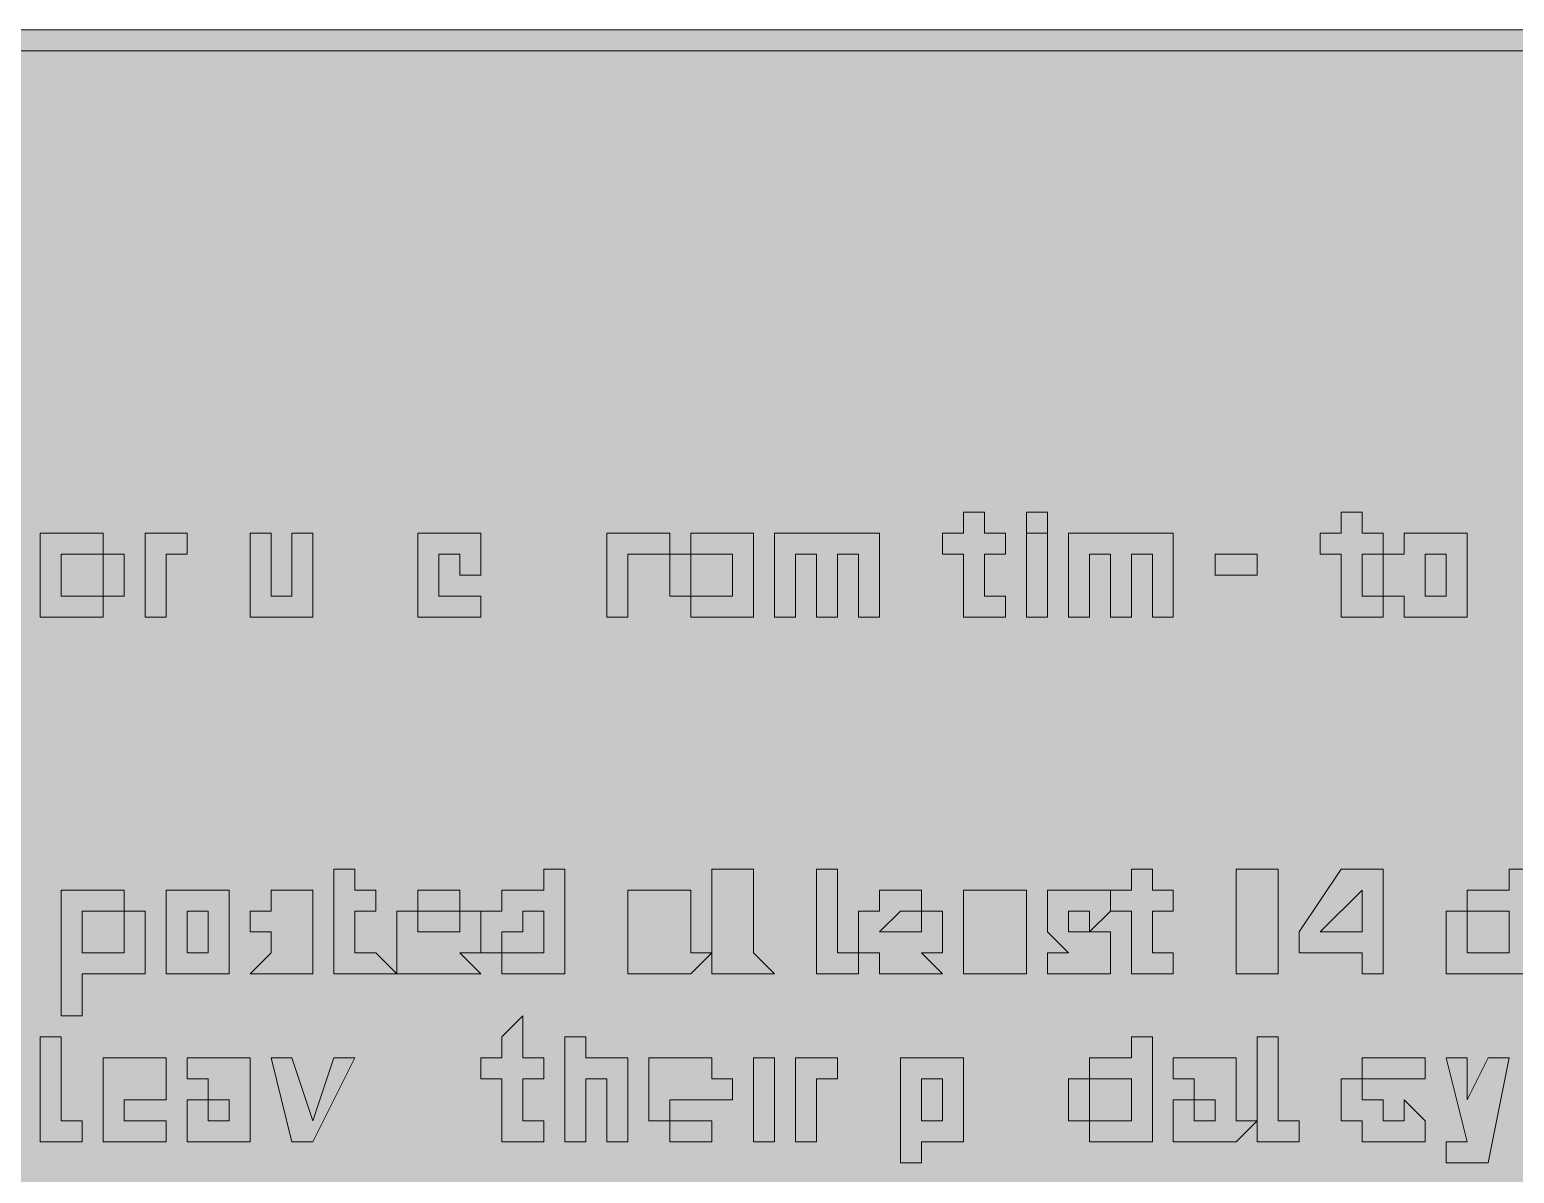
# Model space of a CAD drawing. Header units: metres. Extents: x 104 to 450, y 10 to 263.
# Drawn here: x 321.8 to 406.6, y 197.4 to 262.8 of the extents above; entities that cross this region are included whole.
import ezdxf

# ---------------------------------------------------------------- set-up
doc = ezdxf.new("R2010")
doc.units = ezdxf.units.M
doc.layers.add('FILL_BLACK_000000', color=7, linetype='Continuous', true_color=0x000000)
doc.layers.add('FILL_WHITE_FFFFFF', color=7, linetype='Continuous', true_color=0xffffff)

msp = doc.modelspace()

# ---------------------------------------------------------------- hatches: boundary and pattern name
at = {"layer": 'FILL_BLACK_000000', "true_color": 0x000000}
h = msp.add_hatch(color=7, dxfattribs=at)
h.dxf.hatch_style = 1
h.paths.add_polyline_path([(103.95, 259.2), (104, 259.6), (104.14, 259.91), (104.55, 260.4), (104.96, 260.89), (105.1, 261.2), (105.15, 261.6), (105.15, 262.8), (106.35, 262.8), (108.75, 262.8), (445.95, 262.8), (448.35, 262.8), (449.55, 261.6), (449.55, 259.2), (449.55, 14.4), (449.53, 13.5), (449.4, 12.6), (449.04, 11.7), (448.35, 10.8), (447.15, 10.8), (447.13, 10.11), (447, 9.75), (446.64, 9.62), (445.95, 9.6), (108.75, 9.6), (107.85, 9.79), (106.95, 10.2), (106.05, 10.61), (105.15, 10.8), (104.96, 11.7), (104.55, 12.6), (104.14, 13.5), (103.95, 14.4), (103.95, 259.2)])
h = msp.add_hatch(color=7, dxfattribs=at)
h.dxf.hatch_style = 1
h.paths.add_polyline_path([(377.55, 234), (377.55, 232.8), (376.35, 232.8), (376.35, 230.4), (377.55, 230.4), (377.55, 229.2), (376.35, 229.2), (375.15, 229.2), (375.15, 230.4), (375.15, 232.8), (373.95, 232.8), (373.95, 234), (375.15, 234), (375.15, 235.2), (376.35, 235.2), (376.35, 234), (377.55, 234)])
h = msp.add_hatch(color=7, dxfattribs=at)
h.dxf.hatch_style = 1
h.paths.add_polyline_path([(379.95, 234), (378.75, 234), (378.75, 235.2), (379.95, 235.2), (379.95, 234)])
h = msp.add_hatch(color=7, dxfattribs=at)
h.dxf.hatch_style = 1
h.paths.add_polyline_path([(399.15, 234), (399.15, 232.8), (397.95, 232.8), (397.95, 230.4), (399.15, 230.4), (399.15, 229.2), (397.95, 229.2), (396.75, 229.2), (396.75, 230.4), (396.75, 232.8), (395.55, 232.8), (395.55, 234), (396.75, 234), (396.75, 235.2), (397.95, 235.2), (397.95, 234), (399.15, 234)])
h = msp.add_hatch(color=7, dxfattribs=at)
h.dxf.hatch_style = 1
h.paths.add_polyline_path([(324.75, 229.2), (323.55, 229.2), (322.35, 229.2), (322.35, 230.4), (322.35, 231.6), (322.35, 232.8), (322.35, 234), (323.55, 234), (324.75, 234), (325.95, 234), (325.95, 232.8), (324.75, 232.8), (323.55, 232.8), (323.55, 231.6), (323.55, 230.4), (324.75, 230.4), (325.95, 230.4), (325.95, 229.2), (324.75, 229.2)])
h = msp.add_hatch(color=7, dxfattribs=at)
h.dxf.hatch_style = 1
h.paths.add_polyline_path([(328.35, 234), (329.55, 234), (330.75, 234), (330.75, 232.8), (329.55, 232.8), (329.55, 231.6), (329.55, 229.2), (328.35, 229.2), (328.35, 234)])
h = msp.add_hatch(color=7, dxfattribs=at)
h.dxf.hatch_style = 1
h.paths.add_polyline_path([(337.95, 234), (337.95, 229.2), (336.75, 229.2), (335.55, 229.2), (334.35, 229.2), (334.35, 230.4), (334.35, 234), (335.55, 234), (335.55, 231.6), (335.55, 230.4), (336.75, 230.4), (336.75, 231.6), (336.75, 234), (337.95, 234)])
h = msp.add_hatch(color=7, dxfattribs=at)
h.dxf.hatch_style = 1
h.paths.add_polyline_path([(346.35, 230.4), (347.55, 230.4), (347.55, 229.2), (346.35, 229.2), (345.15, 229.2), (343.95, 229.2), (343.95, 230.4), (343.95, 231.6), (343.95, 232.8), (343.95, 234), (345.15, 234), (346.35, 234), (347.55, 234), (347.55, 232.8), (347.55, 231.6), (346.35, 231.6), (346.35, 232.8), (345.15, 232.8), (345.15, 231.6), (345.15, 230.4), (346.35, 230.4)])
h = msp.add_hatch(color=7, dxfattribs=at)
h.dxf.hatch_style = 1
h.paths.add_polyline_path([(354.75, 234), (355.95, 234), (357.15, 234), (358.35, 234), (358.35, 232.8), (357.15, 232.8), (355.95, 232.8), (355.95, 231.6), (355.95, 229.2), (354.75, 229.2), (354.75, 234)])
h = msp.add_hatch(color=7, dxfattribs=at)
h.dxf.hatch_style = 1
h.paths.add_polyline_path([(360.75, 234), (361.95, 234), (363.15, 234), (363.15, 232.8), (363.15, 231.6), (363.15, 230.4), (363.15, 229.2), (361.95, 229.2), (360.75, 229.2), (359.55, 229.2), (359.55, 230.4), (360.75, 230.4), (361.95, 230.4), (361.95, 231.6), (361.95, 232.8), (360.75, 232.8), (359.55, 232.8), (359.55, 234), (360.75, 234)])
h = msp.add_hatch(color=7, dxfattribs=at)
h.dxf.hatch_style = 1
h.paths.add_polyline_path([(367.95, 232.8), (367.95, 231.6), (367.95, 229.2), (366.75, 229.2), (366.75, 232.8), (365.55, 232.8), (365.55, 231.6), (365.55, 229.2), (364.35, 229.2), (364.35, 234), (365.55, 234), (366.75, 234), (367.95, 234), (369.15, 234), (370.35, 234), (370.35, 232.8), (370.35, 229.2), (369.15, 229.2), (369.15, 232.8), (367.95, 232.8)])
h = msp.add_hatch(color=7, dxfattribs=at)
h.dxf.hatch_style = 1
h.paths.add_polyline_path([(378.75, 229.2), (378.75, 234), (379.95, 234), (379.95, 229.2), (378.75, 229.2)])
h = msp.add_hatch(color=7, dxfattribs=at)
h.dxf.hatch_style = 1
h.paths.add_polyline_path([(384.75, 232.8), (384.75, 231.6), (384.75, 229.2), (383.55, 229.2), (383.55, 232.8), (382.35, 232.8), (382.35, 231.6), (382.35, 229.2), (381.15, 229.2), (381.15, 234), (382.35, 234), (383.55, 234), (384.75, 234), (385.95, 234), (387.15, 234), (387.15, 232.8), (387.15, 229.2), (385.95, 229.2), (385.95, 232.8), (384.75, 232.8)])
h = msp.add_hatch(color=7, dxfattribs=at)
h.dxf.hatch_style = 1
h.paths.add_polyline_path([(403.95, 229.2), (402.75, 229.2), (401.55, 229.2), (400.35, 229.2), (400.35, 230.4), (399.15, 230.4), (399.15, 231.6), (399.15, 232.8), (400.35, 232.8), (400.35, 234), (401.55, 234), (402.75, 234), (403.95, 234), (403.95, 232.8), (403.95, 231.6), (403.95, 230.4), (403.95, 229.2)])
h.paths.add_polyline_path([(401.55, 232.8), (401.55, 231.6), (401.55, 230.4), (402.75, 230.4), (402.75, 231.6), (402.75, 232.8), (401.55, 232.8)], flags=16)
h = msp.add_hatch(color=7, dxfattribs=at)
h.dxf.hatch_style = 1
h.paths.add_polyline_path([(327.15, 231.6), (327.15, 230.4), (325.95, 230.4), (325.95, 231.6), (325.95, 232.8), (327.15, 232.8), (327.15, 231.6)])
h = msp.add_hatch(color=7, dxfattribs=at)
h.dxf.hatch_style = 1
h.paths.add_polyline_path([(358.35, 231.6), (358.35, 232.8), (359.55, 232.8), (359.55, 231.6), (359.55, 230.4), (358.35, 230.4), (358.35, 231.6)])
h = msp.add_hatch(color=7, dxfattribs=at)
h.dxf.hatch_style = 1
h.paths.add_polyline_path([(389.55, 232.8), (390.75, 232.8), (391.95, 232.8), (391.95, 231.6), (389.55, 231.6), (389.55, 232.8)])
h = msp.add_hatch(color=7, dxfattribs=at)
h.dxf.hatch_style = 1
h.paths.add_polyline_path([(341.55, 213.6), (341.55, 212.4), (340.35, 212.4), (340.35, 210), (341.55, 210), (342.75, 208.8), (341.55, 208.8), (340.35, 208.8), (339.15, 208.8), (339.15, 210), (339.15, 212.4), (339.15, 213.6), (339.15, 214.8), (340.35, 214.8), (340.35, 213.6), (341.55, 213.6)])
h = msp.add_hatch(color=7, dxfattribs=at)
h.dxf.hatch_style = 1
h.paths.add_polyline_path([(347.55, 211.2), (347.55, 212.4), (348.75, 212.4), (348.75, 213.6), (349.95, 213.6), (351.15, 213.6), (351.15, 214.8), (352.35, 214.8), (352.35, 208.8), (351.15, 208.8), (349.95, 208.8), (348.75, 208.8), (348.75, 210), (347.55, 210), (347.55, 211.2)])
h.paths.add_polyline_path([(349.95, 210), (351.15, 210), (351.15, 211.2), (351.15, 212.4), (349.95, 212.4), (349.95, 211.2), (348.75, 211.2), (348.75, 210), (349.95, 210)], flags=16)
h = msp.add_hatch(color=7, dxfattribs=at)
h.dxf.hatch_style = 1
h.paths.add_polyline_path([(363.15, 212.4), (363.15, 210), (364.35, 208.8), (363.15, 208.8), (361.95, 208.8), (360.75, 208.8), (360.75, 210), (360.75, 212.4), (360.75, 213.6), (360.75, 214.8), (363.15, 214.8), (363.15, 213.6), (363.15, 212.4)])
h = msp.add_hatch(color=7, dxfattribs=at)
h.dxf.hatch_style = 1
h.paths.add_polyline_path([(367.95, 210), (369.15, 210), (369.15, 208.8), (367.95, 208.8), (366.75, 208.8), (366.75, 210), (366.75, 214.8), (367.95, 214.8), (367.95, 210)])
h = msp.add_hatch(color=7, dxfattribs=at)
h.dxf.hatch_style = 1
h.paths.add_polyline_path([(387.15, 213.6), (387.15, 212.4), (385.95, 212.4), (385.95, 210), (387.15, 210), (387.15, 208.8), (385.95, 208.8), (384.75, 208.8), (384.75, 210), (384.75, 212.4), (383.55, 212.4), (383.55, 213.6), (384.75, 213.6), (384.75, 214.8), (385.95, 214.8), (385.95, 213.6), (387.15, 213.6)])
h = msp.add_hatch(color=7, dxfattribs=at)
h.dxf.hatch_style = 1
h.paths.add_polyline_path([(393.15, 208.8), (390.75, 208.8), (390.75, 213.6), (390.75, 214.8), (391.95, 214.8), (393.15, 214.8), (393.15, 208.8)])
h = msp.add_hatch(color=7, dxfattribs=at)
h.dxf.hatch_style = 1
h.paths.add_polyline_path([(399.15, 208.8), (397.95, 208.8), (397.95, 210), (394.35, 210), (394.35, 211.2), (396.75, 214.8), (399.15, 214.8), (399.15, 211.2), (399.15, 210), (399.15, 208.8)])
h.paths.add_polyline_path([(397.95, 211.2), (397.95, 213.6), (395.55, 211.2), (397.95, 211.2)], flags=16)
h = msp.add_hatch(color=7, dxfattribs=at)
h.dxf.hatch_style = 1
h.paths.add_polyline_path([(405.15, 213.6), (406.35, 213.6), (406.35, 214.8), (407.55, 214.8), (407.55, 208.8), (406.35, 208.8), (405.15, 208.8), (403.95, 208.8), (402.75, 208.8), (402.75, 210), (402.75, 211.2), (402.75, 212.4), (403.95, 212.4), (403.95, 213.6), (405.15, 213.6)])
h.paths.add_polyline_path([(403.95, 211.2), (403.95, 210), (405.15, 210), (406.35, 210), (406.35, 211.2), (406.35, 212.4), (405.15, 212.4), (403.95, 212.4), (403.95, 211.2)], flags=16)
h = msp.add_hatch(color=7, dxfattribs=at)
h.dxf.hatch_style = 1
h.paths.add_polyline_path([(328.35, 211.2), (328.35, 210), (328.35, 208.8), (327.15, 208.8), (325.95, 208.8), (324.75, 208.8), (324.75, 206.4), (323.55, 206.4), (323.55, 213.6), (324.75, 213.6), (325.95, 213.6), (327.15, 213.6), (327.15, 212.4), (328.35, 212.4), (328.35, 211.2)])
h.paths.add_polyline_path([(325.95, 212.4), (324.75, 212.4), (324.75, 211.2), (324.75, 210), (325.95, 210), (327.15, 210), (327.15, 211.2), (327.15, 212.4), (325.95, 212.4)], flags=16)
h = msp.add_hatch(color=7, dxfattribs=at)
h.dxf.hatch_style = 1
h.paths.add_polyline_path([(333.15, 208.8), (331.95, 208.8), (330.75, 208.8), (329.55, 208.8), (329.55, 210), (329.55, 211.2), (329.55, 212.4), (329.55, 213.6), (330.75, 213.6), (331.95, 213.6), (333.15, 213.6), (333.15, 212.4), (333.15, 211.2), (333.15, 210), (333.15, 208.8)])
h.paths.add_polyline_path([(330.75, 212.4), (330.75, 211.2), (330.75, 210), (331.95, 210), (331.95, 211.2), (331.95, 212.4), (330.75, 212.4)], flags=16)
h = msp.add_hatch(color=7, dxfattribs=at)
h.dxf.hatch_style = 1
h.paths.add_polyline_path([(335.55, 208.8), (334.35, 208.8), (335.55, 210), (335.55, 211.2), (334.35, 211.2), (334.35, 212.4), (335.55, 212.4), (335.55, 213.6), (336.75, 213.6), (337.95, 213.6), (337.95, 212.4), (337.95, 211.2), (337.95, 210), (337.95, 208.8), (336.75, 208.8), (335.55, 208.8)])
h = msp.add_hatch(color=7, dxfattribs=at)
h.dxf.hatch_style = 1
h.paths.add_polyline_path([(345.15, 213.6), (346.35, 213.6), (346.35, 212.4), (345.15, 212.4), (343.95, 212.4), (343.95, 213.6), (345.15, 213.6)])
h = msp.add_hatch(color=7, dxfattribs=at)
h.dxf.hatch_style = 1
h.paths.add_polyline_path([(358.35, 213.6), (359.55, 213.6), (359.55, 212.4), (359.55, 210), (360.75, 210), (359.55, 208.8), (358.35, 208.8), (357.15, 208.8), (355.95, 208.8), (355.95, 210), (355.95, 211.2), (355.95, 212.4), (355.95, 213.6), (357.15, 213.6), (358.35, 213.6)])
h = msp.add_hatch(color=7, dxfattribs=at)
h.dxf.hatch_style = 1
h.paths.add_polyline_path([(370.35, 208.8), (370.35, 210), (369.15, 210), (369.15, 211.2), (369.15, 212.4), (370.35, 212.4), (370.35, 213.6), (371.55, 213.6), (372.75, 213.6), (372.75, 212.4), (373.95, 212.4), (373.95, 211.2), (373.95, 210), (372.75, 210), (373.95, 208.8), (372.75, 208.8), (371.55, 208.8), (370.35, 208.8)])
h.paths.add_polyline_path([(371.55, 212.4), (370.35, 211.2), (372.75, 211.2), (372.75, 212.4), (371.55, 212.4)], flags=16)
h = msp.add_hatch(color=7, dxfattribs=at)
h.dxf.hatch_style = 1
h.paths.add_polyline_path([(377.55, 213.6), (378.75, 213.6), (378.75, 212.4), (378.75, 210), (378.75, 208.8), (377.55, 208.8), (376.35, 208.8), (375.15, 208.8), (375.15, 210), (375.15, 211.2), (375.15, 212.4), (375.15, 213.6), (376.35, 213.6), (377.55, 213.6)])
h = msp.add_hatch(color=7, dxfattribs=at)
h.dxf.hatch_style = 1
h.paths.add_polyline_path([(383.55, 210), (383.55, 208.8), (382.35, 208.8), (381.15, 208.8), (379.95, 208.8), (379.95, 210), (381.15, 210), (379.95, 211.2), (379.95, 212.4), (379.95, 213.6), (381.15, 213.6), (382.35, 213.6), (383.55, 213.6), (383.55, 212.4), (382.35, 211.2), (383.55, 211.2), (383.55, 210)])
h.paths.add_polyline_path([(382.35, 212.4), (381.15, 212.4), (381.15, 211.2), (382.35, 211.2), (382.35, 212.4)], flags=16)
h = msp.add_hatch(color=7, dxfattribs=at)
h.dxf.hatch_style = 1
h.paths.add_polyline_path([(345.15, 208.8), (343.95, 208.8), (342.75, 208.8), (342.75, 210), (342.75, 211.2), (342.75, 212.4), (343.95, 212.4), (343.95, 211.2), (346.35, 211.2), (346.35, 212.4), (347.55, 212.4), (347.55, 211.2), (347.55, 210), (346.35, 210), (347.55, 208.8), (346.35, 208.8), (345.15, 208.8)])
h = msp.add_hatch(color=7, dxfattribs=at)
h.dxf.hatch_style = 1
h.paths.add_polyline_path([(351.15, 204), (351.15, 202.8), (349.95, 202.8), (349.95, 200.4), (351.15, 200.4), (351.15, 199.2), (349.95, 199.2), (348.75, 199.2), (348.75, 200.4), (348.75, 202.8), (347.55, 202.8), (347.55, 204), (348.75, 204), (348.75, 205.2), (349.95, 206.4), (349.95, 204), (351.15, 204)])
h = msp.add_hatch(color=7, dxfattribs=at)
h.dxf.hatch_style = 1
h.paths.add_polyline_path([(323.55, 200.4), (324.75, 200.4), (324.75, 199.2), (323.55, 199.2), (322.35, 199.2), (322.35, 200.4), (322.35, 205.2), (323.55, 205.2), (323.55, 200.4)])
h = msp.add_hatch(color=7, dxfattribs=at)
h.dxf.hatch_style = 1
h.paths.add_polyline_path([(354.75, 204), (355.95, 204), (355.95, 202.8), (355.95, 199.2), (354.75, 199.2), (354.75, 201.6), (354.75, 202.8), (353.55, 202.8), (353.55, 201.6), (353.55, 199.2), (352.35, 199.2), (352.35, 205.2), (353.55, 205.2), (353.55, 204), (354.75, 204)])
h = msp.add_hatch(color=7, dxfattribs=at)
h.dxf.hatch_style = 1
h.paths.add_polyline_path([(383.55, 204), (384.75, 204), (384.75, 205.2), (385.95, 205.2), (385.95, 199.2), (384.75, 199.2), (383.55, 199.2), (382.35, 199.2), (382.35, 200.4), (383.55, 200.4), (384.75, 200.4), (384.75, 201.6), (384.75, 202.8), (383.55, 202.8), (382.35, 202.8), (382.35, 204), (383.55, 204)])
h = msp.add_hatch(color=7, dxfattribs=at)
h.dxf.hatch_style = 1
h.paths.add_polyline_path([(393.15, 200.4), (394.35, 200.4), (394.35, 199.2), (393.15, 199.2), (391.95, 199.2), (391.95, 200.4), (391.95, 205.2), (393.15, 205.2), (393.15, 200.4)])
h = msp.add_hatch(color=7, dxfattribs=at)
h.dxf.hatch_style = 1
h.paths.add_polyline_path([(327.15, 201.6), (327.15, 200.4), (328.35, 200.4), (329.55, 200.4), (329.55, 199.2), (328.35, 199.2), (327.15, 199.2), (325.95, 199.2), (325.95, 200.4), (325.95, 201.6), (325.95, 202.8), (325.95, 204), (327.15, 204), (328.35, 204), (329.55, 204), (329.55, 202.8), (329.55, 201.6), (327.15, 201.6)])
h = msp.add_hatch(color=7, dxfattribs=at)
h.dxf.hatch_style = 1
h.paths.add_polyline_path([(331.95, 204), (333.15, 204), (334.35, 204), (334.35, 202.8), (334.35, 200.4), (334.35, 199.2), (333.15, 199.2), (331.95, 199.2), (330.75, 199.2), (330.75, 200.4), (330.75, 201.6), (331.95, 201.6), (331.95, 202.8), (330.75, 202.8), (330.75, 204), (331.95, 204)])
h.paths.add_polyline_path([(331.95, 200.4), (333.15, 200.4), (333.15, 201.6), (331.95, 201.6), (331.95, 200.4)], flags=16)
h = msp.add_hatch(color=7, dxfattribs=at)
h.dxf.hatch_style = 1
h.paths.add_polyline_path([(335.55, 204), (336.75, 204), (337.95, 200.4), (339.15, 204), (340.35, 204), (337.95, 199.2), (336.75, 199.2), (335.55, 204)])
h = msp.add_hatch(color=7, dxfattribs=at)
h.dxf.hatch_style = 1
h.paths.add_polyline_path([(357.15, 202.8), (357.15, 204), (358.35, 204), (359.55, 204), (360.75, 204), (360.75, 202.8), (361.95, 202.8), (361.95, 201.6), (358.35, 201.6), (358.35, 200.4), (357.15, 200.4), (357.15, 201.6), (357.15, 202.8)])
h = msp.add_hatch(color=7, dxfattribs=at)
h.dxf.hatch_style = 1
h.paths.add_polyline_path([(363.15, 199.2), (363.15, 204), (364.35, 204), (364.35, 199.2), (363.15, 199.2)])
h = msp.add_hatch(color=7, dxfattribs=at)
h.dxf.hatch_style = 1
h.paths.add_polyline_path([(365.55, 204), (366.75, 204), (367.95, 204), (367.95, 202.8), (366.75, 202.8), (366.75, 201.6), (366.75, 199.2), (365.55, 199.2), (365.55, 204)])
h = msp.add_hatch(color=7, dxfattribs=at)
h.dxf.hatch_style = 1
h.paths.add_polyline_path([(375.15, 199.2), (373.95, 199.2), (372.75, 199.2), (372.75, 198), (371.55, 198), (371.55, 204), (372.75, 204), (373.95, 204), (375.15, 204), (375.15, 202.8), (375.15, 201.6), (375.15, 200.4), (375.15, 199.2)])
h.paths.add_polyline_path([(373.95, 202.8), (372.75, 202.8), (372.75, 201.6), (372.75, 200.4), (373.95, 200.4), (373.95, 201.6), (373.95, 202.8)], flags=16)
h = msp.add_hatch(color=7, dxfattribs=at)
h.dxf.hatch_style = 1
h.paths.add_polyline_path([(388.35, 204), (389.55, 204), (390.75, 204), (390.75, 202.8), (390.75, 200.4), (391.95, 200.4), (390.75, 199.2), (389.55, 199.2), (388.35, 199.2), (387.15, 199.2), (387.15, 200.4), (387.15, 201.6), (388.35, 201.6), (388.35, 202.8), (387.15, 202.8), (387.15, 204), (388.35, 204)])
h.paths.add_polyline_path([(388.35, 200.4), (389.55, 200.4), (389.55, 201.6), (388.35, 201.6), (388.35, 200.4)], flags=16)
h = msp.add_hatch(color=7, dxfattribs=at)
h.dxf.hatch_style = 1
h.paths.add_polyline_path([(400.35, 204), (401.55, 204), (401.55, 202.8), (400.35, 202.8), (399.15, 202.8), (397.95, 202.8), (397.95, 204), (399.15, 204), (400.35, 204)])
h = msp.add_hatch(color=7, dxfattribs=at)
h.dxf.hatch_style = 1
h.paths.add_polyline_path([(405.15, 198), (403.95, 198), (402.75, 198), (402.75, 199.2), (403.95, 199.2), (402.75, 204), (403.95, 204), (403.95, 201.6), (405.15, 204), (406.35, 204), (405.15, 198)])
h = msp.add_hatch(color=7, dxfattribs=at)
h.dxf.hatch_style = 1
h.paths.add_polyline_path([(381.15, 201.6), (381.15, 202.8), (382.35, 202.8), (382.35, 201.6), (382.35, 200.4), (381.15, 200.4), (381.15, 201.6)])
h = msp.add_hatch(color=7, dxfattribs=at)
h.dxf.hatch_style = 1
h.paths.add_polyline_path([(399.15, 200.4), (400.35, 200.4), (400.35, 201.6), (401.55, 200.4), (401.55, 199.2), (400.35, 199.2), (399.15, 199.2), (397.95, 199.2), (397.95, 200.4), (396.75, 200.4), (396.75, 201.6), (396.75, 202.8), (397.95, 202.8), (397.95, 201.6), (399.15, 201.6), (399.15, 200.4)])
h = msp.add_hatch(color=7, dxfattribs=at)
h.dxf.hatch_style = 1
h.paths.add_polyline_path([(360.75, 199.2), (359.55, 199.2), (358.35, 199.2), (358.35, 200.4), (359.55, 200.4), (360.75, 200.4), (360.75, 199.2)])
at = {"layer": 'FILL_WHITE_FFFFFF', "true_color": 0xffffff}
h = msp.add_hatch(color=7, dxfattribs=at)
h.dxf.hatch_style = 1
h.paths.add_polyline_path([(106.35, 259.2), (106.35, 260.4), (107.06, 261.09), (107.55, 261.45), (108.04, 261.58), (108.75, 261.6), (445.95, 261.6), (447.15, 261.6), (447.15, 260.4), (448.35, 260.4), (448.35, 259.2), (448.35, 14.4), (448.33, 13.69), (448.2, 13.2), (447.84, 12.71), (447.15, 12), (445.95, 12), (108.75, 12), (106.35, 12), (106.35, 14.4), (106.35, 259.2)])

# ---------------------------------------------------------------- linework, layer by layer
at = {"layer": 'FILL_BLACK_000000', "lineweight": 0, "true_color": 0x000000}
msp.add_lwpolyline([(108.75, 262.8), (445.95, 262.8), (448.35, 262.8), (449.55, 261.6), (449.55, 259.2), (449.55, 14.4), (449.53, 13.5), (449.4, 12.6), (449.04, 11.7), (448.35, 10.8), (447.15, 10.8), (447.13, 10.11), (447, 9.75), (446.64, 9.62), (445.95, 9.6), (108.75, 9.6)], dxfattribs=at)
for points in [[(377.55, 234), (377.55, 232.8), (376.35, 232.8), (376.35, 230.4), (377.55, 230.4), (377.55, 229.2), (376.35, 229.2), (375.15, 229.2), (375.15, 230.4), (375.15, 232.8), (373.95, 232.8), (373.95, 234), (375.15, 234), (375.15, 235.2), (376.35, 235.2), (376.35, 234)], [(379.95, 234), (378.75, 234), (378.75, 235.2), (379.95, 235.2)], [(399.15, 234), (399.15, 232.8), (397.95, 232.8), (397.95, 230.4), (399.15, 230.4), (399.15, 229.2), (397.95, 229.2), (396.75, 229.2), (396.75, 230.4), (396.75, 232.8), (395.55, 232.8), (395.55, 234), (396.75, 234), (396.75, 235.2), (397.95, 235.2), (397.95, 234)], [(324.75, 229.2), (323.55, 229.2), (322.35, 229.2), (322.35, 230.4), (322.35, 231.6), (322.35, 232.8), (322.35, 234), (323.55, 234), (324.75, 234), (325.95, 234), (325.95, 232.8), (324.75, 232.8), (323.55, 232.8), (323.55, 231.6), (323.55, 230.4), (324.75, 230.4), (325.95, 230.4), (325.95, 229.2)], [(328.35, 234), (329.55, 234), (330.75, 234), (330.75, 232.8), (329.55, 232.8), (329.55, 231.6), (329.55, 229.2), (328.35, 229.2)], [(337.95, 234), (337.95, 229.2), (336.75, 229.2), (335.55, 229.2), (334.35, 229.2), (334.35, 230.4), (334.35, 234), (335.55, 234), (335.55, 231.6), (335.55, 230.4), (336.75, 230.4), (336.75, 231.6), (336.75, 234)], [(346.35, 230.4), (347.55, 230.4), (347.55, 229.2), (346.35, 229.2), (345.15, 229.2), (343.95, 229.2), (343.95, 230.4), (343.95, 231.6), (343.95, 232.8), (343.95, 234), (345.15, 234), (346.35, 234), (347.55, 234), (347.55, 232.8), (347.55, 231.6), (346.35, 231.6), (346.35, 232.8), (345.15, 232.8), (345.15, 231.6), (345.15, 230.4)], [(354.75, 234), (355.95, 234), (357.15, 234), (358.35, 234), (358.35, 232.8), (357.15, 232.8), (355.95, 232.8), (355.95, 231.6), (355.95, 229.2), (354.75, 229.2)], [(360.75, 234), (361.95, 234), (363.15, 234), (363.15, 232.8), (363.15, 231.6), (363.15, 230.4), (363.15, 229.2), (361.95, 229.2), (360.75, 229.2), (359.55, 229.2), (359.55, 230.4), (360.75, 230.4), (361.95, 230.4), (361.95, 231.6), (361.95, 232.8), (360.75, 232.8), (359.55, 232.8), (359.55, 234)], [(367.95, 232.8), (367.95, 231.6), (367.95, 229.2), (366.75, 229.2), (366.75, 232.8), (365.55, 232.8), (365.55, 231.6), (365.55, 229.2), (364.35, 229.2), (364.35, 234), (365.55, 234), (366.75, 234), (367.95, 234), (369.15, 234), (370.35, 234), (370.35, 232.8), (370.35, 229.2), (369.15, 229.2), (369.15, 232.8)], [(378.75, 229.2), (378.75, 234), (379.95, 234), (379.95, 229.2)], [(384.75, 232.8), (384.75, 231.6), (384.75, 229.2), (383.55, 229.2), (383.55, 232.8), (382.35, 232.8), (382.35, 231.6), (382.35, 229.2), (381.15, 229.2), (381.15, 234), (382.35, 234), (383.55, 234), (384.75, 234), (385.95, 234), (387.15, 234), (387.15, 232.8), (387.15, 229.2), (385.95, 229.2), (385.95, 232.8)], [(403.95, 229.2), (402.75, 229.2), (401.55, 229.2), (400.35, 229.2), (400.35, 230.4), (399.15, 230.4), (399.15, 231.6), (399.15, 232.8), (400.35, 232.8), (400.35, 234), (401.55, 234), (402.75, 234), (403.95, 234), (403.95, 232.8), (403.95, 231.6), (403.95, 230.4)], [(327.15, 231.6), (327.15, 230.4), (325.95, 230.4), (325.95, 231.6), (325.95, 232.8), (327.15, 232.8)], [(358.35, 231.6), (358.35, 232.8), (359.55, 232.8), (359.55, 231.6), (359.55, 230.4), (358.35, 230.4)], [(389.55, 232.8), (390.75, 232.8), (391.95, 232.8), (391.95, 231.6), (389.55, 231.6)], [(401.55, 232.8), (401.55, 231.6), (401.55, 230.4), (402.75, 230.4), (402.75, 231.6), (402.75, 232.8)], [(341.55, 213.6), (341.55, 212.4), (340.35, 212.4), (340.35, 210), (341.55, 210), (342.75, 208.8), (341.55, 208.8), (340.35, 208.8), (339.15, 208.8), (339.15, 210), (339.15, 212.4), (339.15, 213.6), (339.15, 214.8), (340.35, 214.8), (340.35, 213.6)], [(347.55, 211.2), (347.55, 212.4), (348.75, 212.4), (348.75, 213.6), (349.95, 213.6), (351.15, 213.6), (351.15, 214.8), (352.35, 214.8), (352.35, 208.8), (351.15, 208.8), (349.95, 208.8), (348.75, 208.8), (348.75, 210), (347.55, 210)], [(363.15, 212.4), (363.15, 210), (364.35, 208.8), (363.15, 208.8), (361.95, 208.8), (360.75, 208.8), (360.75, 210), (360.75, 212.4), (360.75, 213.6), (360.75, 214.8), (363.15, 214.8), (363.15, 213.6)], [(367.95, 210), (369.15, 210), (369.15, 208.8), (367.95, 208.8), (366.75, 208.8), (366.75, 210), (366.75, 214.8), (367.95, 214.8)], [(387.15, 213.6), (387.15, 212.4), (385.95, 212.4), (385.95, 210), (387.15, 210), (387.15, 208.8), (385.95, 208.8), (384.75, 208.8), (384.75, 210), (384.75, 212.4), (383.55, 212.4), (383.55, 213.6), (384.75, 213.6), (384.75, 214.8), (385.95, 214.8), (385.95, 213.6)], [(393.15, 208.8), (390.75, 208.8), (390.75, 213.6), (390.75, 214.8), (391.95, 214.8), (393.15, 214.8)], [(399.15, 208.8), (397.95, 208.8), (397.95, 210), (394.35, 210), (394.35, 211.2), (396.75, 214.8), (399.15, 214.8), (399.15, 211.2), (399.15, 210)], [(405.15, 213.6), (406.35, 213.6), (406.35, 214.8), (407.55, 214.8), (407.55, 208.8), (406.35, 208.8), (405.15, 208.8), (403.95, 208.8), (402.75, 208.8), (402.75, 210), (402.75, 211.2), (402.75, 212.4), (403.95, 212.4), (403.95, 213.6)], [(328.35, 211.2), (328.35, 210), (328.35, 208.8), (327.15, 208.8), (325.95, 208.8), (324.75, 208.8), (324.75, 206.4), (323.55, 206.4), (323.55, 213.6), (324.75, 213.6), (325.95, 213.6), (327.15, 213.6), (327.15, 212.4), (328.35, 212.4)], [(333.15, 208.8), (331.95, 208.8), (330.75, 208.8), (329.55, 208.8), (329.55, 210), (329.55, 211.2), (329.55, 212.4), (329.55, 213.6), (330.75, 213.6), (331.95, 213.6), (333.15, 213.6), (333.15, 212.4), (333.15, 211.2), (333.15, 210)], [(335.55, 208.8), (334.35, 208.8), (335.55, 210), (335.55, 211.2), (334.35, 211.2), (334.35, 212.4), (335.55, 212.4), (335.55, 213.6), (336.75, 213.6), (337.95, 213.6), (337.95, 212.4), (337.95, 211.2), (337.95, 210), (337.95, 208.8), (336.75, 208.8)], [(345.15, 213.6), (346.35, 213.6), (346.35, 212.4), (345.15, 212.4), (343.95, 212.4), (343.95, 213.6)], [(358.35, 213.6), (359.55, 213.6), (359.55, 212.4), (359.55, 210), (360.75, 210), (359.55, 208.8), (358.35, 208.8), (357.15, 208.8), (355.95, 208.8), (355.95, 210), (355.95, 211.2), (355.95, 212.4), (355.95, 213.6), (357.15, 213.6)], [(370.35, 208.8), (370.35, 210), (369.15, 210), (369.15, 211.2), (369.15, 212.4), (370.35, 212.4), (370.35, 213.6), (371.55, 213.6), (372.75, 213.6), (372.75, 212.4), (373.95, 212.4), (373.95, 211.2), (373.95, 210), (372.75, 210), (373.95, 208.8), (372.75, 208.8), (371.55, 208.8)], [(377.55, 213.6), (378.75, 213.6), (378.75, 212.4), (378.75, 210), (378.75, 208.8), (377.55, 208.8), (376.35, 208.8), (375.15, 208.8), (375.15, 210), (375.15, 211.2), (375.15, 212.4), (375.15, 213.6), (376.35, 213.6)], [(383.55, 210), (383.55, 208.8), (382.35, 208.8), (381.15, 208.8), (379.95, 208.8), (379.95, 210), (381.15, 210), (379.95, 211.2), (379.95, 212.4), (379.95, 213.6), (381.15, 213.6), (382.35, 213.6), (383.55, 213.6), (383.55, 212.4), (382.35, 211.2), (383.55, 211.2)], [(397.95, 211.2), (397.95, 213.6), (395.55, 211.2)], [(325.95, 212.4), (324.75, 212.4), (324.75, 211.2), (324.75, 210), (325.95, 210), (327.15, 210), (327.15, 211.2), (327.15, 212.4)], [(330.75, 212.4), (330.75, 211.2), (330.75, 210), (331.95, 210), (331.95, 211.2), (331.95, 212.4)], [(345.15, 208.8), (343.95, 208.8), (342.75, 208.8), (342.75, 210), (342.75, 211.2), (342.75, 212.4), (343.95, 212.4), (343.95, 211.2), (346.35, 211.2), (346.35, 212.4), (347.55, 212.4), (347.55, 211.2), (347.55, 210), (346.35, 210), (347.55, 208.8), (346.35, 208.8)], [(349.95, 210), (351.15, 210), (351.15, 211.2), (351.15, 212.4), (349.95, 212.4), (349.95, 211.2), (348.75, 211.2), (348.75, 210)], [(371.55, 212.4), (370.35, 211.2), (372.75, 211.2), (372.75, 212.4)], [(382.35, 212.4), (381.15, 212.4), (381.15, 211.2), (382.35, 211.2)], [(403.95, 211.2), (403.95, 210), (405.15, 210), (406.35, 210), (406.35, 211.2), (406.35, 212.4), (405.15, 212.4), (403.95, 212.4)], [(351.15, 204), (351.15, 202.8), (349.95, 202.8), (349.95, 200.4), (351.15, 200.4), (351.15, 199.2), (349.95, 199.2), (348.75, 199.2), (348.75, 200.4), (348.75, 202.8), (347.55, 202.8), (347.55, 204), (348.75, 204), (348.75, 205.2), (349.95, 206.4), (349.95, 204)], [(323.55, 200.4), (324.75, 200.4), (324.75, 199.2), (323.55, 199.2), (322.35, 199.2), (322.35, 200.4), (322.35, 205.2), (323.55, 205.2)], [(354.75, 204), (355.95, 204), (355.95, 202.8), (355.95, 199.2), (354.75, 199.2), (354.75, 201.6), (354.75, 202.8), (353.55, 202.8), (353.55, 201.6), (353.55, 199.2), (352.35, 199.2), (352.35, 205.2), (353.55, 205.2), (353.55, 204)], [(383.55, 204), (384.75, 204), (384.75, 205.2), (385.95, 205.2), (385.95, 199.2), (384.75, 199.2), (383.55, 199.2), (382.35, 199.2), (382.35, 200.4), (383.55, 200.4), (384.75, 200.4), (384.75, 201.6), (384.75, 202.8), (383.55, 202.8), (382.35, 202.8), (382.35, 204)], [(393.15, 200.4), (394.35, 200.4), (394.35, 199.2), (393.15, 199.2), (391.95, 199.2), (391.95, 200.4), (391.95, 205.2), (393.15, 205.2)], [(327.15, 201.6), (327.15, 200.4), (328.35, 200.4), (329.55, 200.4), (329.55, 199.2), (328.35, 199.2), (327.15, 199.2), (325.95, 199.2), (325.95, 200.4), (325.95, 201.6), (325.95, 202.8), (325.95, 204), (327.15, 204), (328.35, 204), (329.55, 204), (329.55, 202.8), (329.55, 201.6)], [(331.95, 204), (333.15, 204), (334.35, 204), (334.35, 202.8), (334.35, 200.4), (334.35, 199.2), (333.15, 199.2), (331.95, 199.2), (330.75, 199.2), (330.75, 200.4), (330.75, 201.6), (331.95, 201.6), (331.95, 202.8), (330.75, 202.8), (330.75, 204)], [(335.55, 204), (336.75, 204), (337.95, 200.4), (339.15, 204), (340.35, 204), (337.95, 199.2), (336.75, 199.2)], [(357.15, 202.8), (357.15, 204), (358.35, 204), (359.55, 204), (360.75, 204), (360.75, 202.8), (361.95, 202.8), (361.95, 201.6), (358.35, 201.6), (358.35, 200.4), (357.15, 200.4), (357.15, 201.6)], [(363.15, 199.2), (363.15, 204), (364.35, 204), (364.35, 199.2)], [(365.55, 204), (366.75, 204), (367.95, 204), (367.95, 202.8), (366.75, 202.8), (366.75, 201.6), (366.75, 199.2), (365.55, 199.2)], [(375.15, 199.2), (373.95, 199.2), (372.75, 199.2), (372.75, 198), (371.55, 198), (371.55, 204), (372.75, 204), (373.95, 204), (375.15, 204), (375.15, 202.8), (375.15, 201.6), (375.15, 200.4)], [(388.35, 204), (389.55, 204), (390.75, 204), (390.75, 202.8), (390.75, 200.4), (391.95, 200.4), (390.75, 199.2), (389.55, 199.2), (388.35, 199.2), (387.15, 199.2), (387.15, 200.4), (387.15, 201.6), (388.35, 201.6), (388.35, 202.8), (387.15, 202.8), (387.15, 204)], [(400.35, 204), (401.55, 204), (401.55, 202.8), (400.35, 202.8), (399.15, 202.8), (397.95, 202.8), (397.95, 204), (399.15, 204)], [(405.15, 198), (403.95, 198), (402.75, 198), (402.75, 199.2), (403.95, 199.2), (402.75, 204), (403.95, 204), (403.95, 201.6), (405.15, 204), (406.35, 204)], [(373.95, 202.8), (372.75, 202.8), (372.75, 201.6), (372.75, 200.4), (373.95, 200.4), (373.95, 201.6)], [(381.15, 201.6), (381.15, 202.8), (382.35, 202.8), (382.35, 201.6), (382.35, 200.4), (381.15, 200.4)], [(399.15, 200.4), (400.35, 200.4), (400.35, 201.6), (401.55, 200.4), (401.55, 199.2), (400.35, 199.2), (399.15, 199.2), (397.95, 199.2), (397.95, 200.4), (396.75, 200.4), (396.75, 201.6), (396.75, 202.8), (397.95, 202.8), (397.95, 201.6), (399.15, 201.6)], [(331.95, 200.4), (333.15, 200.4), (333.15, 201.6), (331.95, 201.6)], [(388.35, 200.4), (389.55, 200.4), (389.55, 201.6), (388.35, 201.6)], [(360.75, 199.2), (359.55, 199.2), (358.35, 199.2), (358.35, 200.4), (359.55, 200.4), (360.75, 200.4)]]:
    msp.add_lwpolyline(points, close=True, dxfattribs=at)
at = {"layer": 'FILL_WHITE_FFFFFF', "lineweight": 0, "true_color": 0x000000}
msp.add_lwpolyline([(106.35, 259.2), (106.35, 260.4), (107.06, 261.09), (107.55, 261.45), (108.04, 261.58), (108.75, 261.6), (445.95, 261.6), (447.15, 261.6), (447.15, 260.4), (448.35, 260.4), (448.35, 259.2), (448.35, 14.4), (448.33, 13.69), (448.2, 13.2), (447.84, 12.71), (447.15, 12), (445.95, 12), (108.75, 12), (106.35, 12), (106.35, 14.4)], close=True, dxfattribs=at)

doc.saveas('drawing.dxf')
